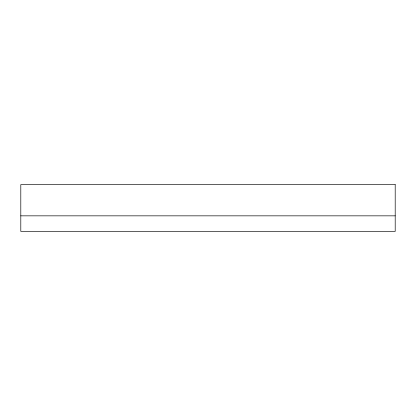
<?xml version="1.0" encoding="UTF-8"?>
<svg xmlns="http://www.w3.org/2000/svg" width="416" height="416" viewBox="0 0 416 416"><rect width="100%" height="100%" fill="white"/><g stroke="black" fill="none" stroke-linecap="round" stroke-linejoin="round"><path stroke-width="0.62" d="M20.8 215.842L395.2 215.842M395.2 184.6L20.8 184.6L20.8 231.4L395.2 231.4L395.2 184.6"/></g></svg>
